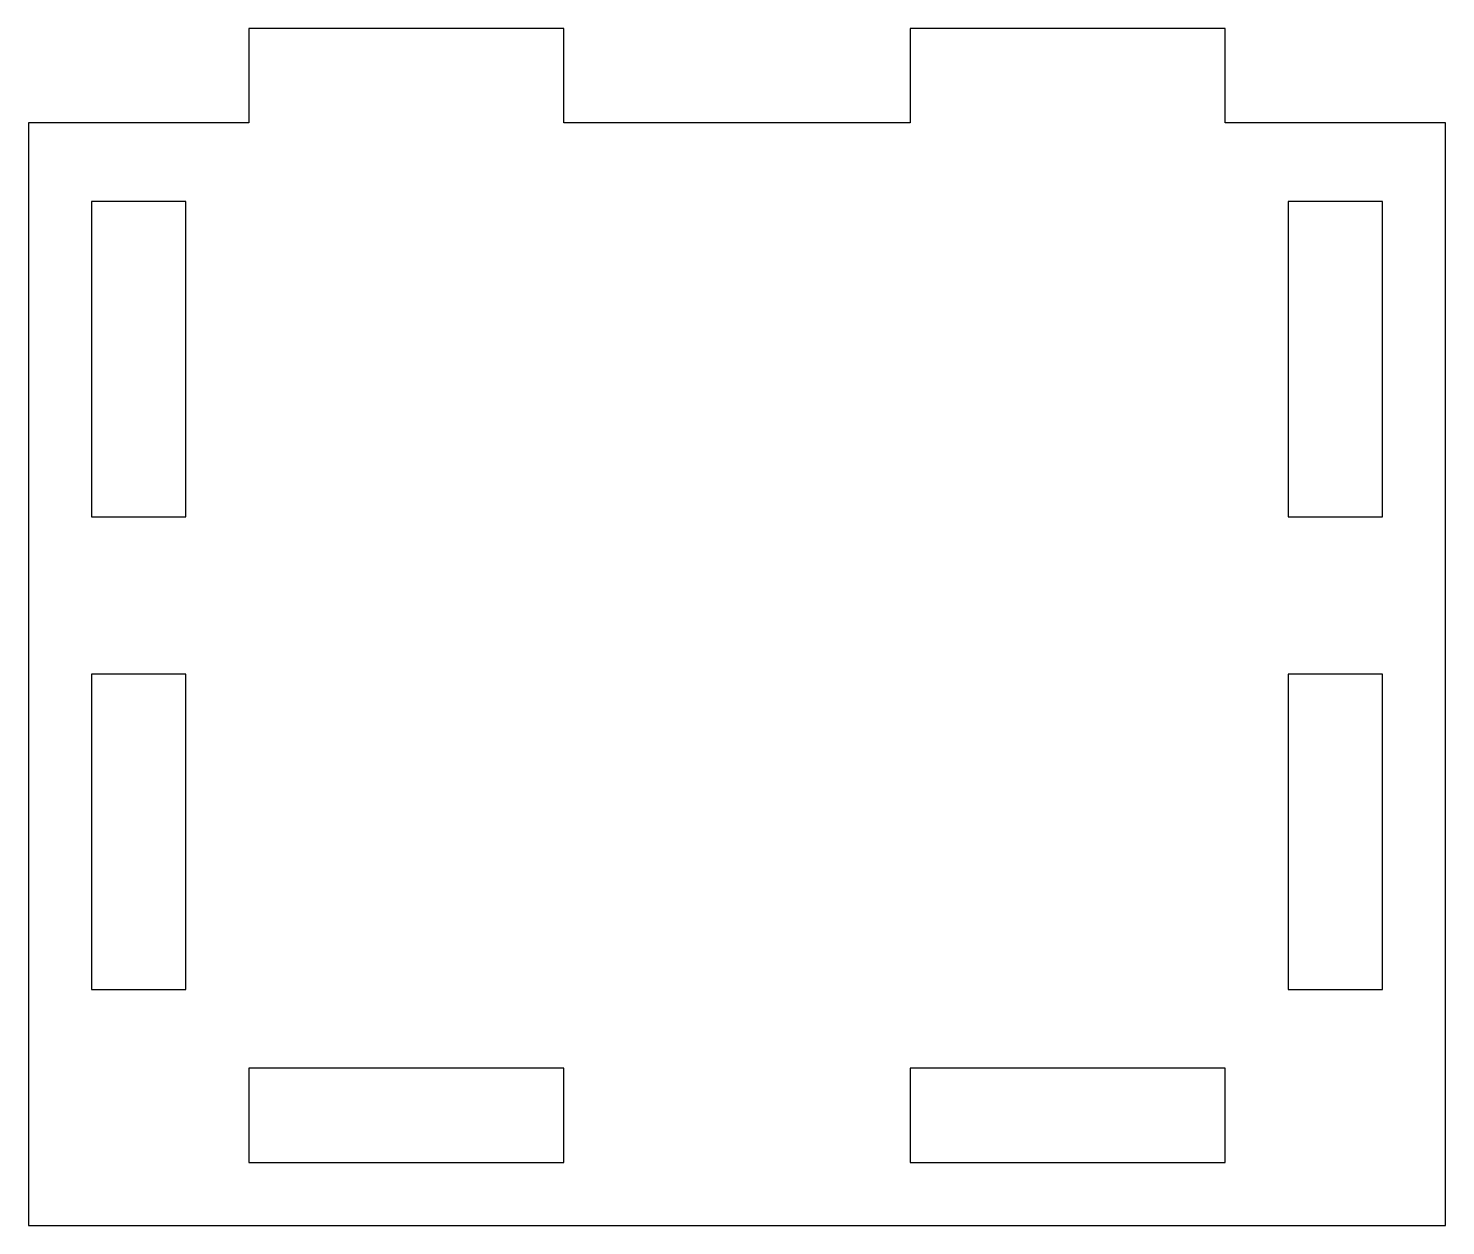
# Model space of a CAD drawing. Header units: millimetres. Extents: x -22.5 to 22.5, y -20 to 18.
import ezdxf

# ---------------------------------------------------------------- set-up
doc = ezdxf.new("R2010")
doc.units = ezdxf.units.MM

msp = doc.modelspace()

# ---------------------------------------------------------------- linework, layer by layer
at = {"color": 7, "linetype": 'Continuous', "lineweight": 25}
for p, q in [((-5.5, 18), (-15.5, 18)), ((-15.5, 18), (-15.5, 15)), ((-5.5, 15), (-5.5, 18)), ((15.5, 18), (5.5, 18)), ((5.5, 18), (5.5, 15)), ((15.5, 15), (15.5, 18)), ((-15.5, 15), (-22.5, 15)), ((-22.5, 15), (-22.5, -20)), ((5.5, 15), (-5.5, 15)), ((22.5, 15), (15.5, 15)), ((22.5, -20), (22.5, 15)), ((-20.5, 12.5), (-20.5, 2.5)), ((-17.5, 12.5), (-20.5, 12.5)), ((-17.5, 2.5), (-17.5, 12.5)), ((20.5, 12.5), (17.5, 12.5)), ((17.5, 12.5), (17.5, 2.5)), ((20.5, 2.5), (20.5, 12.5)), ((-20.5, 2.5), (-17.5, 2.5)), ((17.5, 2.5), (20.5, 2.5)), ((-20.5, -2.5), (-20.5, -12.5)), ((-17.5, -2.5), (-20.5, -2.5)), ((-17.5, -12.5), (-17.5, -2.5)), ((17.5, -2.5), (17.5, -12.5)), ((20.5, -2.5), (17.5, -2.5)), ((20.5, -12.5), (20.5, -2.5)), ((-20.5, -12.5), (-17.5, -12.5)), ((17.5, -12.5), (20.5, -12.5)), ((-15.5, -15), (-15.5, -18)), ((-5.5, -15), (-15.5, -15)), ((-5.5, -18), (-5.5, -15)), ((5.5, -15), (5.5, -18)), ((15.5, -15), (5.5, -15)), ((15.5, -18), (15.5, -15)), ((-15.5, -18), (-5.5, -18)), ((5.5, -18), (15.5, -18)), ((-22.5, -20), (22.5, -20))]:
    msp.add_line(p, q, dxfattribs=at)

doc.saveas('drawing.dxf')
